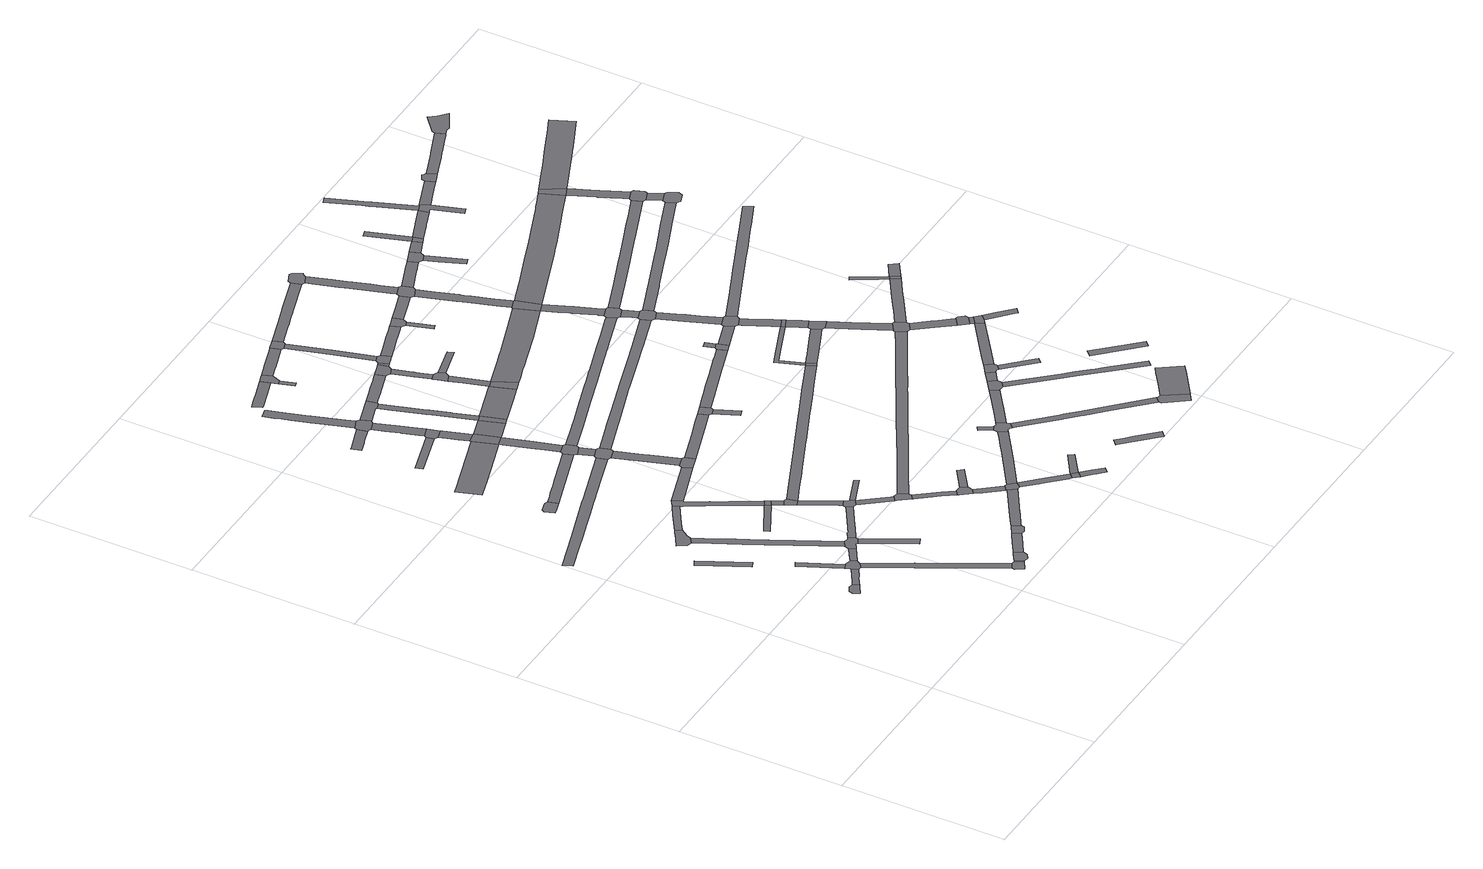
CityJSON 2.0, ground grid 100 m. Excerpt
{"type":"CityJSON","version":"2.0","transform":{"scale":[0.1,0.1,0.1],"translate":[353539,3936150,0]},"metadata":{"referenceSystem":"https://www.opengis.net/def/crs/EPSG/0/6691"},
"CityObjects":{
"road1":{"type":"Road","geometry":[{"type":"MultiSurface","lod":"1","boundaries":[[[0,1,2,3,4,5,6,7,8,9]]]}]},
"road2":{"type":"Road","attributes":{"RoadStructureAttribute.sectionType":"1"},"geometry":[{"type":"MultiSurface","lod":"1","boundaries":[[[10,11,12,13]]]}]},
"road3":{"type":"Road","attributes":{"RoadStructureAttribute.sectionType":"1"},"geometry":[{"type":"MultiSurface","lod":"1","boundaries":[[[14,15,16,7,6,17,18,19,20]]]}]},
"road4":{"type":"Road","attributes":{"RoadStructureAttribute.sectionType":"1"},"geometry":[{"type":"MultiSurface","lod":"1","boundaries":[[[21,22,23,24]]]}]},
"road5":{"type":"Road","geometry":[{"type":"MultiSurface","lod":"1","boundaries":[[[25,26,27,24,23,28,14,20,29,30]]]}]},
"road6":{"type":"Road","geometry":[{"type":"MultiSurface","lod":"1","boundaries":[[[31,32,33,34,35,36,37,38,39]]]}]},
"road7":{"type":"Road","attributes":{"RoadStructureAttribute.sectionType":"1"},"geometry":[{"type":"MultiSurface","lod":"1","boundaries":[[[40,41,42,27,26]]]}]},
"road8":{"type":"Road","attributes":{"RoadStructureAttribute.sectionType":"1"},"geometry":[{"type":"MultiSurface","lod":"1","boundaries":[[[29,43,44,45,46,47,48,49,50,51,52,53,54,55,56,57,58,59,30]]]}]},
"road9":{"type":"Road","attributes":{"RoadStructureAttribute.sectionType":"1"},"geometry":[{"type":"MultiSurface","lod":"1","boundaries":[[[60,61,62,63,64,31,39,65,66,67,68,69,70]]]}]},
"road10":{"type":"Road","attributes":{"RoadStructureAttribute.sectionType":"1"},"geometry":[{"type":"MultiSurface","lod":"1","boundaries":[[[71,72,73,74,75,76,77,78,79,80,81,82,83,84,85,86,87]]]}]},
"road11":{"type":"Road","geometry":[{"type":"MultiSurface","lod":"1","boundaries":[[[88,89,90,91,92,93,94,95]]]}]},
"road12":{"type":"Road","geometry":[{"type":"MultiSurface","lod":"1","boundaries":[[[96,97,52,51,98,99]]]}]},
"road13":{"type":"Road","geometry":[{"type":"MultiSurface","lod":"1","boundaries":[[[69,100,41,40,101,102,103,104,105,106,107,108,70]]]}]},
"road14":{"type":"Road","geometry":[{"type":"MultiSurface","lod":"1","boundaries":[[[109,110,111,112,113,34,33]]]}]},
"road15":{"type":"Road","attributes":{"RoadStructureAttribute.sectionType":"1"},"geometry":[{"type":"MultiSurface","lod":"1","boundaries":[[[114,97,96,115]]]}]},
"road16":{"type":"Road","attributes":{"RoadStructureAttribute.sectionType":"1"},"geometry":[{"type":"MultiSurface","lod":"1","boundaries":[[[116,117,118,119,105,104]]]}]},
"road17":{"type":"Road","geometry":[{"type":"MultiSurface","lod":"1","boundaries":[[[120,121,122,123,114,115,124]]]}]},
"road18":{"type":"Road","attributes":{"RoadStructureAttribute.sectionType":"1"},"geometry":[{"type":"MultiSurface","lod":"1","boundaries":[[[125,126,127,128]]]}]},
"road19":{"type":"Road","attributes":{"RoadStructureAttribute.sectionType":"1"},"geometry":[{"type":"MultiSurface","lod":"1","boundaries":[[[129,130,131,132,133,134,135,107,106]]]}]},
"road20":{"type":"Road","attributes":{"RoadStructureAttribute.sectionType":"1"},"geometry":[{"type":"MultiSurface","lod":"1","boundaries":[[[136,137,122,121,138,139,140,141]]]}]},
"road21":{"type":"Road","attributes":{"RoadStructureAttribute.sectionType":"1"},"geometry":[{"type":"MultiSurface","lod":"1","boundaries":[[[142,143,144,145,146,147,148,149,150,151,152,111,110,153,154,155,156,157,158,159,128]]]}]},
"road22":{"type":"Road","attributes":{"RoadStructureAttribute.sectionType":"1"},"geometry":[{"type":"MultiSurface","lod":"1","boundaries":[[[160,161,162,163,164,165,94,93,166,167]]]}]},
"road23":{"type":"Road","geometry":[{"type":"MultiSurface","lod":"1","boundaries":[[[127,168,142,128]]]}]},
"road24":{"type":"Road","attributes":{"RoadStructureAttribute.sectionType":"1"},"geometry":[{"type":"MultiSurface","lod":"1","boundaries":[[[168,127,169,170]]]}]},
"road25":{"type":"Road","attributes":{"function":"3","RoadStructureAttribute.sectionType":"1"},"geometry":[{"type":"MultiSurface","lod":"1","boundaries":[[[171,172,173,174,175,176,177,178,179,180,181,182,175,183,184,185,186,187,188,189]]]}]},
"road26":{"type":"Road","geometry":[{"type":"MultiSurface","lod":"1","boundaries":[[[190,170,169,191,192,193]]]}]},
"road27":{"type":"Road","attributes":{"RoadStructureAttribute.sectionType":"1"},"geometry":[{"type":"MultiSurface","lod":"1","boundaries":[[[194,195,196,197,198]]]}]},
"road28":{"type":"Road","geometry":[{"type":"MultiSurface","lod":"1","boundaries":[[[140,199,200,201,202,141]]]}]},
"road29":{"type":"Road","attributes":{"RoadStructureAttribute.sectionType":"1"},"geometry":[{"type":"MultiSurface","lod":"1","boundaries":[[[192,203,204,205,206,207,208,209,193]]]}]},
"road30":{"type":"Road","attributes":{"RoadStructureAttribute.sectionType":"1"},"geometry":[{"type":"MultiSurface","lod":"1","boundaries":[[[210,211,151,150,212,213]]]}]},
"road31":{"type":"Road","attributes":{"RoadStructureAttribute.sectionType":"1"},"geometry":[{"type":"MultiSurface","lod":"1","boundaries":[[[214,215,216,217,218,219,220,221,222]]]}]},
"road32":{"type":"Road","geometry":[{"type":"MultiSurface","lod":"1","boundaries":[[[132,131,223,224,225,226,227,206,205]]]}]},
"road33":{"type":"Road","attributes":{"RoadStructureAttribute.sectionType":"1"},"geometry":[{"type":"MultiSurface","lod":"1","boundaries":[[[228,229,230,225,224]]]}]},
"road34":{"type":"Road","geometry":[{"type":"MultiSurface","lod":"1","boundaries":[[[231,229,228,232,233,234,235,236]]]}]},
"road35":{"type":"Road","geometry":[{"type":"MultiSurface","lod":"1","boundaries":[[[225,237,238,226]]]}]},
"road36":{"type":"Road","attributes":{"RoadStructureAttribute.sectionType":"1"},"geometry":[{"type":"MultiSurface","lod":"1","boundaries":[[[239,240,241,242,243,244,245,246,247,248,249,250,251,252,253,254,255]]]}]},
"road37":{"type":"Road","geometry":[{"type":"MultiSurface","lod":"1","boundaries":[[[256,255,254,257,217,216,258,259,260,261,262]]]}]},
"road38":{"type":"Road","geometry":[{"type":"MultiSurface","lod":"1","boundaries":[[[263,264,265,198,197,266]]]}]},
"road39":{"type":"Road","attributes":{"RoadStructureAttribute.sectionType":"1"},"geometry":[{"type":"MultiSurface","lod":"1","boundaries":[[[260,267,268,269,270,271,265,264,272,273,274,275,276,261]]]}]},
"road40":{"type":"Road","attributes":{"RoadStructureAttribute.sectionType":"1"},"geometry":[{"type":"MultiSurface","lod":"1","boundaries":[[[277,278,263,266,279,280,281]]]}]},
"road41":{"type":"Road","geometry":[{"type":"MultiSurface","lod":"1","boundaries":[[[183,175,182,282,277,281]]]}]},
"road42":{"type":"Road","geometry":[{"type":"MultiSurface","lod":"1","boundaries":[[[283,284,285,179,178,286,160,167,287]]]}]},
"road43":{"type":"Road","attributes":{"RoadStructureAttribute.sectionType":"1"},"geometry":[{"type":"MultiSurface","lod":"1","boundaries":[[[288,289,283,287]]]}]},
"road44":{"type":"Road","attributes":{"RoadStructureAttribute.sectionType":"1"},"geometry":[{"type":"MultiSurface","lod":"1","boundaries":[[[290,291,292,202,201,293,294,295,296]]]}]},
"road45":{"type":"Road","geometry":[{"type":"MultiSurface","lod":"1","boundaries":[[[289,288,87,86,297,298,299,300]]]}]},
"road46":{"type":"Road","attributes":{"RoadStructureAttribute.sectionType":"1"},"geometry":[{"type":"MultiSurface","lod":"1","boundaries":[[[301,302,303,298,297,304,305]]]}]},
"road47":{"type":"Road","attributes":{"RoadStructureAttribute.sectionType":"1"},"geometry":[{"type":"MultiSurface","lod":"1","boundaries":[[[306,307,234,233,308,309,310,311,312]]]}]},
"road48":{"type":"Road","geometry":[{"type":"MultiSurface","lod":"1","boundaries":[[[313,314,301,305,210,213]]]}]},
"road49":{"type":"Road","geometry":[{"type":"MultiSurface","lod":"1","boundaries":[[[312,311,315,316,317,318,319]]]}]},
"road50":{"type":"Road","attributes":{"function":"3","RoadStructureAttribute.sectionType":"1"},"geometry":[{"type":"MultiSurface","lod":"1","boundaries":[[[282,182,320,321]]]}]},
"road51":{"type":"Road","geometry":[{"type":"MultiSurface","lod":"1","boundaries":[[[322,323,324,325,326,327,328,329,330,331,256,262]]]}]},
"road52":{"type":"Road","attributes":{"RoadStructureAttribute.sectionType":"1"},"geometry":[{"type":"MultiSurface","lod":"1","boundaries":[[[316,332,333,334,335,317]]]}]},
"road53":{"type":"Road","attributes":{"RoadStructureAttribute.sectionType":"1"},"geometry":[{"type":"MultiSurface","lod":"1","boundaries":[[[336,337,338,339,340,341,342,343,344,345,346]]]}]},
"road54":{"type":"Road","attributes":{"RoadStructureAttribute.sectionType":"1"},"geometry":[{"type":"MultiSurface","lod":"1","boundaries":[[[325,347,348,349,350,351,321,352,353,354,355,356,357,326]]]}]},
"road55":{"type":"Road","geometry":[{"type":"MultiSurface","lod":"1","boundaries":[[[320,358,352,321]]]}]},
"road56":{"type":"Road","geometry":[{"type":"MultiSurface","lod":"1","boundaries":[[[334,333,290,296,359,360,361]]]}]},
"road57":{"type":"Road","attributes":{"RoadStructureAttribute.sectionType":"1"},"geometry":[{"type":"MultiSurface","lod":"1","boundaries":[[[318,362,363,319]]]}]},
"road58":{"type":"Road","geometry":[{"type":"MultiSurface","lod":"1","boundaries":[[[364,365,366,367,368]]]}]},
"road59":{"type":"Road","attributes":{"RoadStructureAttribute.sectionType":"1"},"geometry":[{"type":"MultiSurface","lod":"1","boundaries":[[[313,369,370,371,372,373,374,314]]]}]},
"road60":{"type":"Road","geometry":[{"type":"MultiSurface","lod":"1","boundaries":[[[367,375,376,377,378,379,380,340,339,368]]]}]},
"road61":{"type":"Road","attributes":{"RoadStructureAttribute.sectionType":"1"},"geometry":[{"type":"MultiSurface","lod":"1","boundaries":[[[381,382,383,384,385,386,387,388,360,359]]]}]},
"road62":{"type":"Road","attributes":{"RoadStructureAttribute.sectionType":"1"},"geometry":[{"type":"MultiSurface","lod":"1","boundaries":[[[389,390,391,392,393,328,327,394,395,396,397,398,399]]]}]},
"road63":{"type":"Road","attributes":{"function":"3","RoadStructureAttribute.sectionType":"1"},"geometry":[{"type":"MultiSurface","lod":"1","boundaries":[[[400,401,402,352,358,403,404,405,406,407]]]}]},
"road64":{"type":"Road","geometry":[{"type":"MultiSurface","lod":"1","boundaries":[[[385,384,408,409]]]}]},
"road65":{"type":"Road","attributes":{"RoadStructureAttribute.sectionType":"1"},"geometry":[{"type":"MultiSurface","lod":"1","boundaries":[[[408,410,411,412,413,414,415,416,417,418,419,409]]]}]},
"road66":{"type":"Road","attributes":{"RoadStructureAttribute.sectionType":"1"},"geometry":[{"type":"MultiSurface","lod":"1","boundaries":[[[420,421,422,423,424,425,426,427,428,429,430,431,432,433,434,435,436,437,438,439,440,441,190,193]]]}]},
"road67":{"type":"Road","attributes":{"RoadStructureAttribute.sectionType":"1"},"geometry":[{"type":"MultiSurface","lod":"1","boundaries":[[[442,443,444,445,376,375,446,447,448,449]]]}]},
"road68":{"type":"Road","attributes":{"RoadStructureAttribute.sectionType":"1"},"geometry":[{"type":"MultiSurface","lod":"1","boundaries":[[[360,450,451,452,453,454,455,456,457,458,459,361]]]}]},
"road69":{"type":"Road","attributes":{"RoadStructureAttribute.sectionType":"1"},"geometry":[{"type":"MultiSurface","lod":"1","boundaries":[[[460,461,385,409]]]}]},
"road70":{"type":"Road","geometry":[{"type":"MultiSurface","lod":"1","boundaries":[[[398,462,463,464,465,466,467,399]]]}]},
"road71":{"type":"Road","attributes":{"RoadStructureAttribute.sectionType":"1"},"geometry":[{"type":"MultiSurface","lod":"1","boundaries":[[[468,469,470,471,472,464,463,473,474,475,476,477,478]]]}]},
"road72":{"type":"Road","attributes":{"RoadStructureAttribute.sectionType":"1"},"geometry":[{"type":"MultiSurface","lod":"1","boundaries":[[[479,480,481,482,407]]]}]},
"road73":{"type":"Road","geometry":[{"type":"MultiSurface","lod":"1","boundaries":[[[480,483,484,478,477,485,486,487,481]]]}]},
"road74":{"type":"Road","geometry":[{"type":"MultiSurface","lod":"1","boundaries":[[[488,371,370,489,490,491]]]}]},
"road75":{"type":"Road","geometry":[{"type":"MultiSurface","lod":"1","boundaries":[[[406,492,479,407]]]}]},
"road76":{"type":"Road","attributes":{"RoadStructureAttribute.sectionType":"1"},"geometry":[{"type":"MultiSurface","lod":"1","boundaries":[[[493,494,490,489]]]}]},
"road77":{"type":"Road","attributes":{"RoadStructureAttribute.sectionType":"1"},"geometry":[{"type":"MultiSurface","lod":"1","boundaries":[[[495,466,465,496]]]}]},
"road78":{"type":"Road","geometry":[{"type":"MultiSurface","lod":"1","boundaries":[[[497,498,499,495,496,500,501,502]]]}]},
"road79":{"type":"Road","attributes":{"RoadStructureAttribute.sectionType":"1"},"geometry":[{"type":"MultiSurface","lod":"1","boundaries":[[[503,504,505,506,499,498]]]}]},
"road80":{"type":"Road","geometry":[{"type":"MultiSurface","lod":"1","boundaries":[[[504,507,508,509,442,449,505]]]}]},
"road81":{"type":"Road","attributes":{"RoadStructureAttribute.sectionType":"1"},"geometry":[{"type":"MultiSurface","lod":"1","boundaries":[[[483,510,511,484]]]}]},
"road82":{"type":"Road","attributes":{"RoadStructureAttribute.sectionType":"1"},"geometry":[{"type":"MultiSurface","lod":"1","boundaries":[[[512,513,514,515,516,517,518,519,520,521,522,523,524,525,526,527,528,529,530,531,285,284]]]}]},
"road83":{"type":"Road","attributes":{"RoadStructureAttribute.sectionType":"1"},"geometry":[{"type":"MultiSurface","lod":"1","boundaries":[[[299,532,533,534,535,536,537,538,539,540,541,542,543,544,545,546,547,548,549,300]]]}]},
"road84":{"type":"Road","geometry":[{"type":"MultiSurface","lod":"1","boundaries":[[[550,551,552,553]]]}]},
"road85":{"type":"Road","geometry":[{"type":"MultiSurface","lod":"1","boundaries":[[[554,553,552,455,454,555,556,557,558,559,560]]]}]},
"road86":{"type":"Road","attributes":{"RoadStructureAttribute.sectionType":"1"},"geometry":[{"type":"MultiSurface","lod":"1","boundaries":[[[561,562,563,564,565,566,567,568,569,570,571,231,236,572,573,574,575,576,577,578,579,580,581,582,583,584,585,586,587,588]]]}]},
"road87":{"type":"Road","attributes":{"RoadStructureAttribute.sectionType":"1"},"geometry":[{"type":"MultiSurface","lod":"1","boundaries":[[[589,590,591,592,593,594,595,596,597,598,599,600,497,502]]]}]},
"road88":{"type":"Road","attributes":{"RoadStructureAttribute.sectionType":"1"},"geometry":[{"type":"MultiSurface","lod":"1","boundaries":[[[601,602,603,604,605,606,607,608]]]}]},
"road89":{"type":"Road","attributes":{"RoadStructureAttribute.sectionType":"1"},"geometry":[{"type":"MultiSurface","lod":"1","boundaries":[[[609,610,611,612,613,614,615,616,617,618,619,620,488,491]]]}]},
"road90":{"type":"Road","attributes":{"function":"3","RoadStructureAttribute.sectionType":"1"},"geometry":[{"type":"MultiSurface","lod":"1","boundaries":[[[621,622,623,624,625,626,479,492,627,628,629,630,631,632,633]]]}]},
"road91":{"type":"Road","attributes":{"RoadStructureAttribute.sectionType":"1"},"geometry":[{"type":"MultiSurface","lod":"1","boundaries":[[[559,634,635,636,637,638,639,640,641,560]]]}]},
"road92":{"type":"Road","attributes":{"RoadStructureAttribute.sectionType":"1"},"geometry":[{"type":"MultiSurface","lod":"1","boundaries":[[[508,642,643,644,645,646,647,648,649,650,651,652,509]]]}]},
"road93":{"type":"Road","attributes":{"RoadStructureAttribute.sectionType":"1"},"geometry":[{"type":"MultiSurface","lod":"1","boundaries":[[[653,654,655,656,657,558,557,658,659,660,661,662,663,664,665]]]}]},
"road94":{"type":"Road","geometry":[{"type":"MultiSurface","lod":"1","boundaries":[[[666,667,594,593,668,669,670,671]]]}]},
"road95":{"type":"Road","geometry":[{"type":"MultiSurface","lod":"1","boundaries":[[[668,672,673,674,675,669]]]}]},
"road96":{"type":"Road","geometry":[{"type":"MultiSurface","lod":"1","boundaries":[[[433,432,676,677]]]}]},
"road97":{"type":"Road","geometry":[{"type":"MultiSurface","lod":"1","boundaries":[[[678,679,680,681,682,683,638,637,684]]]}]},
"road98":{"type":"Road","attributes":{"RoadStructureAttribute.sectionType":"1"},"geometry":[{"type":"MultiSurface","lod":"1","boundaries":[[[685,686,671,670,687,688,689]]]}]},
"road99":{"type":"Road","geometry":[{"type":"MultiSurface","lod":"1","boundaries":[[[690,691,614,613,692,693]]]}]},
"road100":{"type":"Road","geometry":[{"type":"MultiSurface","lod":"1","boundaries":[[[694,695,691,690]]]}]},
"road101":{"type":"Road","attributes":{"RoadStructureAttribute.sectionType":"1"},"geometry":[{"type":"MultiSurface","lod":"1","boundaries":[[[681,680,696,697]]]}]},
"road102":{"type":"Road","geometry":[{"type":"MultiSurface","lod":"1","boundaries":[[[698,699,700,701,702,703,653,665,704,705]]]}]},
"road103":{"type":"Road","attributes":{"RoadStructureAttribute.sectionType":"1"},"geometry":[{"type":"MultiSurface","lod":"1","boundaries":[[[677,706,707,708,709,710,711,712,713,433]]]}]},
"road104":{"type":"Road","attributes":{"RoadStructureAttribute.sectionType":"1"},"geometry":[{"type":"MultiSurface","lod":"1","boundaries":[[[714,693,692,715]]]}]},
"road105":{"type":"Road","attributes":{"RoadStructureAttribute.sectionType":"1"},"geometry":[{"type":"MultiSurface","lod":"1","boundaries":[[[676,716,717,718,719,720,721,722,723,724,677]]]}]},
"road106":{"type":"Road","geometry":[{"type":"MultiSurface","lod":"1","boundaries":[[[725,726,727,728,729,649,648,730,731]]]}]},
"road107":{"type":"Road","geometry":[{"type":"MultiSurface","lod":"1","boundaries":[[[732,697,696,733,734,735,736]]]}]},
"road108":{"type":"Road","attributes":{"RoadStructureAttribute.sectionType":"1"},"geometry":[{"type":"MultiSurface","lod":"1","boundaries":[[[730,737,738,739,740,741,742,743,744,745,746,747,748,731]]]}]},
"road109":{"type":"Road","geometry":[{"type":"MultiSurface","lod":"1","boundaries":[[[688,749,750,751,752,741,740,689]]]}]},
"road110":{"type":"Road","attributes":{"RoadStructureAttribute.sectionType":"1"},"geometry":[{"type":"MultiSurface","lod":"1","boundaries":[[[753,754,755,756,757,758,759,760,750,749,761,762,763,764,765,766,767]]]}]},
"road111":{"type":"Road","geometry":[{"type":"MultiSurface","lod":"1","boundaries":[[[768,769,767,766,621,633]]]}]},
"road112":{"type":"Road","attributes":{"RoadStructureAttribute.sectionType":"1"},"geometry":[{"type":"MultiSurface","lod":"1","boundaries":[[[770,771,772,773,774,775,776,777,778,779,768,633]]]}]},
"road113":{"type":"Road","attributes":{"RoadStructureAttribute.sectionType":"1"},"geometry":[{"type":"MultiSurface","lod":"1","boundaries":[[[780,781,782,783,784,785,786,787,788,789,790,678,684]]]}]},
"road114":{"type":"Road","geometry":[{"type":"MultiSurface","lod":"1","boundaries":[[[519,791,792,793,794,776,775,520]]]}]},
"road115":{"type":"Road","attributes":{"RoadStructureAttribute.sectionType":"1"},"geometry":[{"type":"MultiSurface","lod":"1","boundaries":[[[795,792,791,796,797,798]]]}]},
"road116":{"type":"Road","attributes":{"RoadStructureAttribute.sectionType":"1"},"geometry":[{"type":"MultiSurface","lod":"1","boundaries":[[[734,799,800,801,802,735]]]}]},
"road117":{"type":"Road","geometry":[{"type":"MultiSurface","lod":"1","boundaries":[[[803,804,805,798,797,542,541,806,807]]]}]},
"road118":{"type":"Road","attributes":{"RoadStructureAttribute.sectionType":"1"},"geometry":[{"type":"MultiSurface","lod":"1","boundaries":[[[808,809,810,811,812,813,803,807]]]}]},
"road119":{"type":"Road","attributes":{"RoadStructureAttribute.sectionType":"1"},"geometry":[{"type":"MultiSurface","lod":"1","boundaries":[[[700,814,815,816,817,818,819,820,821,701]]]}]},
"road120":{"type":"Road","geometry":[{"type":"MultiSurface","lod":"1","boundaries":[[[822,823,810,809,714,715,824,825]]]}]},
"road121":{"type":"Road","attributes":{"RoadStructureAttribute.sectionType":"1"},"geometry":[{"type":"MultiSurface","lod":"1","boundaries":[[[824,826,827,828,710,829,830,831,832,825]]]}]},
"road122":{"type":"Road","geometry":[{"type":"MultiSurface","lod":"1","boundaries":[[[710,709,833,829]]]}]},
"road123":{"type":"Road","attributes":{"RoadStructureAttribute.sectionType":"1"},"geometry":[{"type":"MultiSurface","lod":"1","boundaries":[[[834,835,836,837,838,839,840,752,751,841,842,843,844]]]}]},
"road124":{"type":"Road","attributes":{"RoadStructureAttribute.sectionType":"1"},"geometry":[{"type":"MultiSurface","lod":"1","boundaries":[[[845,846,833,709,847,848,849]]]}]},
"road125":{"type":"Road","geometry":[{"type":"MultiSurface","lod":"1","boundaries":[[[848,720,719,850,851,852,849]]]}]},
"road126":{"type":"Road","attributes":{"RoadStructureAttribute.sectionType":"1"},"geometry":[{"type":"MultiSurface","lod":"1","boundaries":[[[853,854,855,856,857,858,859,732,736]]]}]},
"road127":{"type":"Road","attributes":{"RoadStructureAttribute.sectionType":"1"},"geometry":[{"type":"MultiSurface","lod":"1","boundaries":[[[860,861,862,851,850,863,864,865]]]}]},
"road128":{"type":"Road","geometry":[{"type":"MultiSurface","lod":"1","boundaries":[[[587,866,867,868,869,860,865,588]]]}]},
"road129":{"type":"Road","geometry":[{"type":"MultiSurface","lod":"1","boundaries":[[[870,834,844,871,872,873,874]]]}]},
"road130":{"type":"Road","attributes":{"RoadStructureAttribute.sectionType":"1"},"geometry":[{"type":"MultiSurface","lod":"1","boundaries":[[[875,876,877,878,879,880,881,882]]]}]},
"road131":{"type":"Road","attributes":{"RoadStructureAttribute.sectionType":"1"},"geometry":[{"type":"MultiSurface","lod":"1","boundaries":[[[883,884,885,867,866,886,887]]]}]},
"road132":{"type":"Road","attributes":{"RoadStructureAttribute.sectionType":"1"},"geometry":[{"type":"MultiSurface","lod":"1","boundaries":[[[888,889,890,891,872,871]]]}]},
"road133":{"type":"Road","geometry":[{"type":"MultiSurface","lod":"1","boundaries":[[[892,893,894,895,883,887]]]}]},
"road134":{"type":"Road","attributes":{"RoadStructureAttribute.sectionType":"1"},"geometry":[{"type":"MultiSurface","lod":"1","boundaries":[[[896,893,892,856]]]}]},
"road135":{"type":"Road","attributes":{"RoadStructureAttribute.sectionType":"1"},"geometry":[{"type":"MultiSurface","lod":"1","boundaries":[[[873,897,898,899,874]]]}]},
"road136":{"type":"Road","geometry":[{"type":"MultiSurface","lod":"1","boundaries":[[[900,901,896,856,855]]]}]},
"road137":{"type":"Road","attributes":{"RoadStructureAttribute.sectionType":"1"},"geometry":[{"type":"MultiSurface","lod":"1","boundaries":[[[902,903,904,898]]]}]},
"road138":{"type":"Road","geometry":[{"type":"MultiSurface","lod":"1","boundaries":[[[905,906,902,898,897]]]}]},
"road139":{"type":"Road","attributes":{"RoadStructureAttribute.sectionType":"1"},"geometry":[{"type":"MultiSurface","lod":"1","boundaries":[[[907,908,901,900,909,910,911]]]}]},
"road140":{"type":"Road","attributes":{"RoadStructureAttribute.sectionType":"1"},"geometry":[{"type":"MultiSurface","lod":"1","boundaries":[[[912,913,914,915,916,869,868,917,918,919,920,921]]]}]},
"road141":{"type":"Road","attributes":{"function":"3","RoadStructureAttribute.sectionType":"1"},"geometry":[{"type":"MultiSurface","lod":"1","boundaries":[[[922,923,924,925,926,927,928,929,930,931,932,769,768,933,934,935,936,937,938,939,940,941]]]}]},
"road142":{"type":"Road","attributes":{"RoadStructureAttribute.sectionType":"1"},"geometry":[{"type":"MultiSurface","lod":"1","boundaries":[[[942,943,944,945,946,947,948,949,950,951,952,953,954,794,793]]]}]},
"road143":{"type":"Road","attributes":{"RoadStructureAttribute.sectionType":"1"},"geometry":[{"type":"MultiSurface","lod":"1","boundaries":[[[804,955,956,957,958,959,960,961,962,963,964,965,966,967,968,969,805]]]}]},
"road144":{"type":"Road","attributes":{"RoadStructureAttribute.sectionType":"1"},"geometry":[{"type":"MultiSurface","lod":"1","boundaries":[[[970,971,972,902,906,973,974,975,976,977]]]}]},
"road145":{"type":"Road","attributes":{"RoadStructureAttribute.sectionType":"1"},"geometry":[{"type":"MultiSurface","lod":"1","boundaries":[[[978,979,980,981,982,983,984,985,986,987,988,989,990,991,992,993,994,995,996,823,822]]]}]},
"road146":{"type":"Road","attributes":{"RoadStructureAttribute.sectionType":"1"},"geometry":[{"type":"MultiSurface","lod":"1","boundaries":[[[997,998,999,1000,921,1001]]]}]},
"road147":{"type":"Road","geometry":[{"type":"MultiSurface","lod":"1","boundaries":[[[920,1002,1001,921]]]}]},
"road148":{"type":"Road","attributes":{"RoadStructureAttribute.sectionType":"1"},"geometry":[{"type":"MultiSurface","lod":"1","boundaries":[[[1003,1004,1005,1006,1007,1008,1009,1010,977,1011]]]}]},
"road149":{"type":"Road","attributes":{"RoadStructureAttribute.sectionType":"1"},"geometry":[{"type":"MultiSurface","lod":"1","boundaries":[[[1012,1001,1002,1013]]]}]},
"road150":{"type":"Road","geometry":[{"type":"MultiSurface","lod":"1","boundaries":[[[977,976,1014,1015,1016,1017,1018,1019,1020,1011]]]}]},
"road151":{"type":"Road","attributes":{"RoadStructureAttribute.sectionType":"1"},"geometry":[{"type":"MultiSurface","lod":"1","boundaries":[[[1018,1021,1022,1023,1024,1025,1026,1019]]]}]},
"road152":{"type":"Road","geometry":[{"type":"MultiSurface","lod":"1","boundaries":[[[1027,1028,1029,1030,1031,1032,1033,1034,1024,1023]]]}]},
"road153":{"type":"Road","geometry":[{"type":"MultiSurface","lod":"1","boundaries":[[[940,1035,1036,941]]]}]},
"road154":{"type":"Road","attributes":{"RoadStructureAttribute.sectionType":"1"},"geometry":[{"type":"MultiSurface","lod":"1","boundaries":[[[1037,1038,1039,1040,1041,1042,1043,1044,1045,1046,1035,940]]]}]},
"road155":{"type":"Road","geometry":[{"type":"MultiSurface","lod":"1","boundaries":[[[1047,1048,1043,1042,948,947,1049,1050]]]}]},
"road156":{"type":"Road","attributes":{"RoadStructureAttribute.sectionType":"1"},"geometry":[{"type":"MultiSurface","lod":"1","boundaries":[[[1051,1052,1050,1049,1053,1054]]]}]},
"road157":{"type":"Road","geometry":[{"type":"MultiSurface","lod":"1","boundaries":[[[963,962,1055,1056,1057,1058,1059,1051,1054]]]}]},
"road158":{"type":"Road","attributes":{"RoadStructureAttribute.sectionType":"1"},"geometry":[{"type":"MultiSurface","lod":"1","boundaries":[[[1060,1061,1062,1063,1030,1029,1064,1065,1066,1067,1068,1069,1070,1071,1072,1073,1074,1075]]]}]},
"road159":{"type":"Road","attributes":{"function":"3","RoadStructureAttribute.sectionType":"1"},"geometry":[{"type":"MultiSurface","lod":"1","boundaries":[[[1076,1077,1078,1079,1080,1081,1082,1083,1084,1085,1086,1087,1088,1089,1090,1036,1035]]]}]},
"road160":{"type":"Road","geometry":[{"type":"MultiSurface","lod":"1","boundaries":[[[1074,1091,1092,1093,1094,1095,1096,1075]]]}]}
},
"vertices":[
[550,811,0],[542,786,0],[541,782,0],[561,750,0],[613,782,0],[624,789,0],[629,792,0],[608,824,0],[605,825,0],[585,830,0],
[490,1374,0],[526,1392,0],[383,1673,0],[347,1654,0],
[725,897,0],[638,843,0],[622,833,0],[639,799,0],[688,829,0],[689,827,0],[746,863,0],
[635,1190,0],[602,1174,0],[717,931,0],[750,947,0],
[804,901,0],[812,906,0],[791,940,0],[731,901,0],[766,860,0],[797,884,0],
[554,1791,0],[563,1820,0],[596,1866,0],[574,1899,0],[558,1889,0],[511,1859,0],[455,1823,0],[488,1771,0],[517,1764,0],
[902,963,0],[881,997,0],[839,970,0],
[906,604,0],[968,491,0],[1021,394,0],[1037,364,0],[1074,299,0],[1102,246,0],[1126,202,0],[1132,191,0],[1157,147,0],[1191,167,0],[1172,202,0],[1148,247,0],[1139,264,0],[1108,319,0],[1072,385,0],[1003,511,0],[941,625,0],
[870,1165,0],[744,1414,0],[730,1441,0],[664,1573,0],[586,1728,0],[532,1736,0],[642,1518,0],[695,1412,0],[704,1394,0],[889,1026,0],[927,1052,0],
[581,2466,0],[550,2456,0],[464,2427,0],[463,2427,0],[261,2359,0],[5,2275,0],[28,2220,0],[192,2274,0],[277,2301,0],[391,2339,0],[481,2368,0],[570,2398,0],[574,2399,0],[583,2402,0],[787,2468,0],[955,2523,0],[938,2584,0],
[389,2611,0],[380,2593,0],[399,2536,0],[429,2545,0],[481,2562,0],[484,2563,0],[465,2621,0],[447,2629,0],
[1240,116,0],[1211,163,0],[1153,126,0],[1182,80,0],
[882,1002,0],[916,971,0],[936,984,0],[944,989,0],[949,981,0],[984,1000,0],[988,1015,0],[966,1051,0],[955,1044,0],
[645,1897,0],[775,1979,0],[754,2014,0],[689,1973,0],[630,1935,0],
[1216,166,0],[1245,119,0],
[989,906,0],[1108,685,0],[1144,704,0],[1077,827,0],
[1304,134,0],[1311,161,0],[1282,208,0],[1271,201,0],[1271,112,0],
[800,1475,0],[816,1445,0],[1024,1555,0],[1005,1585,0],
[1062,1059,0],[1087,1074,0],[1223,1159,0],[1205,1194,0],[1186,1182,0],[1006,1069,0],[1004,1074,0],
[1351,251,0],[1341,244,0],[1371,198,0],[1373,199,0],[1456,250,0],[1427,297,0],
[1039,1604,0],[1004,1662,0],[985,1696,0],[953,1749,0],[943,1766,0],[889,1858,0],[891,1858,0],[818,1982,0],[826,1985,0],[795,2041,0],[789,2037,0],[784,1963,0],[906,1757,0],[921,1731,0],[947,1687,0],[946,1686,0],[952,1676,0],[974,1638,0],
[884,2759,0],[665,2686,0],[600,2665,0],[542,2646,0],[520,2639,0],[516,2637,0],[594,2599,0],[902,2701,0],
[1056,1574,0],
[1059,1495,0],[1091,1514,0],
[475,2998,0],[478,2999,0],[567,3028,0],[665,3060,0],[792,3102,0],[844,2932,0],[867,2857,0],[891,2778,0],[949,2796,0],[931,2857,0],[903,2951,0],[852,3121,0],[743,3244,0],[704,3231,0],[633,3208,0],[435,3144,0],[351,3117,0],[304,3102,0],[351,2959,0],
[1112,1507,0],[1067,1481,0],[1093,1434,0],[1127,1448,0],
[390,3393,0],[396,3371,0],[403,3350,0],[668,3429,0],[656,3472,0],
[1476,247,0],[1511,267,0],[1515,287,0],[1486,334,0],
[1149,1326,0],[1198,1232,0],[1208,1215,0],[1243,1233,0],[1233,1250,0],[1230,1254,0],[1183,1343,0],
[1087,2139,0],[892,2073,0],[869,2000,0],[1112,2084,0],
[452,3743,0],[466,3748,0],[552,3774,0],[538,3834,0],[467,3811,0],[450,3805,0],[388,3784,0],[370,3778,0],[388,3722,0],
[1245,1156,0],[1246,1156,0],[1280,1178,0],[1269,1206,0],[1262,1203,0],
[1379,990,0],[1409,1014,0],[1401,1025,0],
[1440,1008,0],[1387,981,0],[1439,915,0],[1468,939,0],[1468,941,0],[1469,955,0],
[1445,1246,0],[1434,1274,0],
[584,3930,0],[526,4111,0],[523,4118,0],[472,4281,0],[455,4336,0],[450,4352,0],[393,4337,0],[412,4272,0],[424,4234,0],[439,4182,0],[465,4099,0],[466,4093,0],[467,4092,0],[470,4081,0],[485,4032,0],[544,3852,0],[601,3876,0],
[623,3861,0],[542,3846,0],[557,3776,0],[562,3774,0],[575,3768,0],[631,3788,0],[642,3802,0],
[745,3437,0],[723,3507,0],[665,3488,0],[687,3418,0],
[599,3693,0],[625,3612,0],[627,3606,0],[656,3515,0],[657,3513,0],[715,3531,0],[714,3534,0],[670,3670,0],[661,3698,0],[636,3773,0],
[800,3267,0],[749,3427,0],[703,3370,0],[722,3310,0],[741,3253,0],
[806,3264,0],
[975,2710,0],[984,2727,0],[966,2787,0],[893,2774,0],[917,2689,0],
[947,2601,0],[1005,2622,0],
[1757,507,0],[1559,381,0],[1499,342,0],[1528,296,0],[1601,342,0],[1614,350,0],[1794,464,0],
[976,2514,0],[1036,2533,0],[1042,2552,0],[1025,2610,0],
[1156,2178,0],[1099,2345,0],[1095,2358,0],[1041,2323,0],[1096,2160,0],
[1571,808,0],[1538,851,0],[1445,909,0],[1510,828,0],[1537,792,0],[1589,722,0],[1619,744,0],
[1192,2111,0],[1173,2169,0],
[1595,714,0],[1641,653,0],[1671,676,0],[1679,708,0],[1653,741,0],
[972,3160,0],[925,3303,0],
[644,3803,0],[743,3836,0],[754,3839,0],[757,3832,0],[795,3844,0],[801,3854,0],[786,3914,0],[735,3898,0],[694,3884,0],[625,3862,0],
[1672,612,0],[1752,512,0],[1783,538,0],[1704,632,0],
[473,4376,0],[579,4410,0],[654,4435,0],[680,4443,0],[661,4501,0],[582,4475,0],[564,4469,0],[489,4445,0],[474,4441,0],[441,4428,0],[466,4373,0],
[782,3751,0],[838,3575,0],[839,3572,0],[842,3564,0],[863,3499,0],[964,3316,0],[918,3458,0],[915,3467,0],[880,3577,0],[878,3584,0],[868,3613,0],
[1010,3172,0],
[1814,462,0],[1839,493,0],[1801,535,0],
[1808,799,0],[1781,831,0],
[722,4315,0],[745,4322,0],[746,4323,0],[718,4408,0],[694,4400,0],
[1447,2198,0],[1569,2239,0],[1549,2297,0],[1497,2279,0],[1485,2275,0],[1369,2235,0],
[740,4463,0],[721,4521,0],[698,4514,0],[680,4508,0],[680,4507,0],[675,4506,0],
[1890,384,0],[1898,376,0],[2006,267,0],[2021,252,0],[2050,280,0],[2035,295,0],[1927,404,0],[1849,483,0],
[978,3976,0],[975,3975,0],[971,3974,0],[887,3947,0],[853,3936,0],[822,3862,0],[879,3880,0],[909,3890,0],[992,3918,0],[1035,3932,0],[1016,3989,0],
[1218,3398,0],[1094,3358,0],[999,3327,0],[1032,3179,0],[1188,3230,0],[1263,3254,0],[1269,3256,0],[1222,3399,0],
[2053,220,0],[2081,249,0],
[2082,191,0],[2101,171,0],[2112,161,0],[2116,156,0],[2159,113,0],[2188,141,0],[2148,181,0],[2140,189,0],[2139,190,0],[2134,195,0],
[1235,1497,0],[1353,1549,0],[1370,1557,0],[1609,1664,0],[1610,1665,0],[1625,1671,0],[1845,1770,0],[1861,1777,0],[2001,1840,0],[2077,1874,0],[2132,1899,0],[2193,1926,0],[2237,1946,0],[2212,2000,0],[2053,1929,0],[2034,1921,0],[1846,1836,0],[1821,1825,0],[1585,1719,0],[1549,1703,0],[1346,1612,0],[1233,1562,0],
[952,4598,0],[927,4589,0],[796,4546,0],[792,4545,0],[811,4487,0],[815,4488,0],[961,4537,0],[971,4540,0],
[2017,615,0],[2096,670,0],[2108,678,0],[2116,684,0],[2221,758,0],[2189,804,0],[2141,770,0],[2091,735,0],[2056,710,0],[1989,662,0],
[2212,342,0],[2190,375,0],
[1042,3929,0],[1063,3918,0],[1104,3935,0],[1116,3959,0],[1103,4018,0],[1070,4007,0],
[1168,3716,0],[1154,3767,0],[1142,3806,0],[1139,3817,0],[1136,3824,0],[1070,3894,0],[1095,3811,0],[1101,3794,0],[1109,3767,0],[1129,3702,0],[1169,3714,0],
[1267,3414,0],[1197,3635,0],[1156,3614,0],[1181,3535,0],
[1214,3662,0],[1199,3699,0],[1131,3694,0],[1139,3669,0],[1140,3668,0],
[1610,2318,0],[1587,2232,0],[1626,2243,0],[1630,2260,0],
[1330,3276,0],
[1649,2086,0],[1686,2102,0],
[1118,4023,0],[1137,3966,0],
[1184,4045,0],[1166,4055,0],[1128,4042,0],[1172,3978,0],[1182,3981,0],[1203,3988,0],
[1097,4298,0],[1026,4544,0],[988,4531,0],[1059,4285,0],
[1025,4545,0],[1034,4561,0],[1015,4618,0],
[1398,3710,0],[1385,3748,0],
[1022,2740,0],[1137,2777,0],[1368,2854,0],[1541,2910,0],[1616,2935,0],[1742,2977,0],[2071,3085,0],[2094,3092,0],[2070,3148,0],[2051,3142,0],[1919,3098,0],[1812,3063,0],[1599,2993,0],[1597,2992,0],[1520,2966,0],[1468,2949,0],[1288,2889,0],[1184,2855,0],[1121,2834,0],[1120,2834,0],
[1202,2607,0],[1330,2649,0],[1360,2658,0],[1536,2720,0],[1539,2721,0],[1600,2740,0],[1798,2802,0],[1920,2843,0],[1929,2846,0],[2164,2923,0],[2140,2978,0],[1901,2898,0],[1779,2858,0],[1581,2794,0],[1524,2775,0],[1335,2714,0],[1228,2679,0],[1184,2664,0],
[2174,922,0],[2149,906,0],[2194,834,0],[2222,846,0],
[2242,842,0],[2233,766,0],[2253,761,0],[2259,754,0],[2289,783,0],[2283,804,0],[2258,854,0],
[2611,1666,0],[2572,1643,0],[2375,1534,0],[2280,1481,0],[2261,1470,0],[2052,1352,0],[1955,1298,0],[1938,1288,0],[1677,1140,0],[1573,1082,0],[1567,1079,0],[1486,964,0],[1600,1028,0],[1707,1088,0],[1730,1101,0],[1887,1189,0],[1986,1245,0],[2016,1262,0],[2085,1301,0],[2087,1302,0],[2251,1394,0],[2292,1417,0],[2313,1428,0],[2475,1518,0],[2602,1589,0],[2667,1626,0],[2743,1668,0],[2708,1722,0],
[1271,4011,0],[1350,4037,0],[1358,4040,0],[1438,4066,0],[1458,4072,0],[1439,4130,0],[1424,4125,0],[1403,4118,0],[1333,4095,0],[1331,4094,0],[1238,4063,0],[1189,4047,0],
[2515,139,0],[2466,186,0],[2429,223,0],[2396,192,0],[2401,187,0],[2483,107,0],[2590,1,0],[2621,32,0],
[1730,2295,0],[1806,2321,0],[1957,2373,0],[2042,2402,0],[2125,2431,0],[2105,2488,0],[2046,2468,0],[2015,2458,0],[1889,2415,0],[1786,2380,0],[1715,2355,0],[1659,2335,0],
[1897,3627,0],[1712,3561,0],[1530,3499,0],[1484,3484,0],[1467,3479,0],[1435,3468,0],[1376,3291,0],[1443,3313,0],[1473,3322,0],[1570,3354,0],[1704,3397,0],[1717,3402,0],[1949,3487,0],
[2403,889,0],[2407,892,0],[2415,898,0],[2526,980,0],[2493,1024,0],[2415,965,0],[2377,939,0],[2325,902,0],
[1091,4581,0],[1160,4604,0],[1178,4609,0],[1244,4631,0],[1279,4642,0],[1308,4652,0],[1535,4726,0],[1517,4784,0],[1295,4711,0],[1260,4700,0],[1161,4667,0],
[2873,206,0],[2685,392,0],[2575,499,0],[2502,571,0],[2488,585,0],[2278,736,0],[2456,558,0],[2463,551,0],[2541,474,0],[2546,469,0],[2652,364,0],[2839,182,0],[2845,177,0],
[1476,4142,0],[1460,4137,0],[1485,4059,0],[1513,4069,0],[1527,4095,0],[1508,4153,0],
[1531,3909,0],[1556,3917,0],[1559,3918,0],[1558,3922,0],
[2255,1954,0],[2230,2009,0],
[2589,1000,0],[2591,1015,0],[2593,1030,0],[2560,1074,0],[2510,1036,0],[2509,1036,0],[2556,977,0],
[1674,4208,0],[1586,4179,0],[1644,4134,0],[1717,4158,0],[1700,4217,0],
[2149,2514,0],[2113,2502,0],[2171,2447,0],[2152,2504,0],
[2129,2573,0],[2093,2562,0],
[2656,1076,0],[2623,1120,0],
[2960,42,0],[2985,60,0],[2989,63,0],[2899,197,0],[2886,199,0],[2879,200,0],[2843,157,0],[2940,28,0],
[2181,2146,0],[2272,2184,0],[2398,2236,0],[2463,2264,0],[2452,2286,0],[2415,2271,0],[2245,2200,0],[2154,2162,0],
[2308,2557,0],[2334,2503,0],
[2326,1986,0],[2328,1986,0],[2497,2062,0],[2536,2079,0],[2510,2134,0],[2428,2097,0],[2337,2056,0],[2301,2040,0],[2264,2024,0],
[1618,4762,0],[1625,4765,0],[1599,4819,0],[1580,4828,0],[1526,4802,0],[1554,4717,0],[1609,4743,0],
[2680,1163,0],[2675,1078,0],[2683,1070,0],[2712,1098,0],[2713,1119,0],
[1611,4537,0],[1629,4482,0],[1697,4267,0],[1707,4236,0],[1764,4258,0],[1733,4354,0],[1717,4404,0],[1694,4477,0],[1687,4498,0],[1686,4502,0],[1678,4527,0],[1653,4607,0],
[1735,4143,0],[1793,4168,0],[1802,4188,0],[1783,4247,0],
[1952,3671,0],[1924,3757,0],[1885,3879,0],[1873,3915,0],[1868,3930,0],[1867,3934,0],[1865,3940,0],[1825,4067,0],[1807,3921,0],[1817,3891,0],[1818,3886,0],[1860,3758,0],[1883,3689,0],[1900,3635,0],[1957,3656,0],
[2005,3508,0],[1965,3652,0],
[1985,3397,0],[2011,3332,0],[2014,3325,0],[2065,3198,0],[2068,3191,0],[2078,3166,0],[2135,3187,0],[2116,3233,0],[2070,3348,0],[2068,3352,0],
[2785,729,0],[2832,678,0],[2901,603,0],[2955,544,0],[3112,374,0],[3141,401,0],[2985,571,0],[2930,630,0],[2922,639,0],[2866,700,0],[2814,756,0],
[2112,3084,0],[2168,3106,0],[2176,3125,0],[2154,3181,0],
[2181,3075,0],[2124,3055,0],[2148,2997,0],[2205,3016,0],
[2788,964,0],[2847,904,0],[2876,932,0],[2863,945,0],
[2240,2934,0],[2246,2953,0],[2224,3009,0],[2180,2912,0],[2183,2910,0],
[2241,2763,0],[2315,2575,0],[2374,2596,0],[2327,2714,0],[2299,2784,0],[2278,2836,0],
[3151,178,0],[3164,188,0],[3196,210,0],[3104,342,0],[3068,317,0],[3004,272,0],[2999,268,0],[2985,258,0],
[2418,2534,0],[2392,2589,0],[2353,2492,0],[2408,2516,0],
[2362,2474,0],[2432,2329,0],[2438,2316,0],[2506,2312,0],[2486,2354,0],[2472,2383,0],[2428,2475,0],
[2517,2290,0],
[1990,4328,0],[1970,4321,0],[1960,4316,0],[1953,4314,0],[1947,4312,0],[1925,4303,0],[1924,4302,0],[1934,4240,0],[1943,4243,0],[2007,4269,0],[2012,4271,0],
[2554,2213,0],[2543,2237,0],[2497,2193,0],[2516,2153,0],[2570,2179,0],
[2555,2072,0],[2613,2090,0],[2608,2100,0],
[2751,1147,0],[2835,1208,0],[3014,1341,0],[2982,1384,0],[2802,1255,0],[2718,1191,0],[2689,1170,0],
[2766,1773,0],[2713,1881,0],[2668,1975,0],[2580,2020,0],[2642,1893,0],[2716,1739,0],
[2762,1664,0],[2814,1694,0],[2813,1714,0],[2787,1769,0],
[2051,4352,0],[2039,4259,0],[2081,4275,0],[2094,4303,0],[2071,4360,0],
[3288,498,0],[3157,634,0],[3083,710,0],[3060,734,0],[3027,703,0],[3048,681,0],[3165,562,0],[3257,468,0],
[2970,1496,0],[2896,1590,0],[2888,1600,0],[2847,1556,0],[2923,1459,0],
[2070,4179,0],[2125,4036,0],[2161,4050,0],[2167,4052,0],
[2965,1405,0],[3012,1442,0],[3015,1462,0],[2989,1493,0],
[3029,1421,0],
[2183,4339,0],[2160,4395,0],[2142,4388,0],
[3036,1357,0],[3065,1387,0],
[2198,4410,0],[2114,4659,0],[2076,4646,0],
[2203,4346,0],[2211,4350,0],
[3210,1251,0],[3123,1333,0],[3124,1276,0],[3164,1239,0],[3179,1225,0],
[3088,1964,0],[3015,1917,0],[3006,1911,0],[2913,1850,0],[2873,1824,0],[2975,1819,0],[3050,1867,0],[3097,1898,0],[3143,1927,0],[3110,1978,0],
[2814,3985,0],[2755,3960,0],[2740,3953,0],[2540,3872,0],[2519,3864,0],[2441,3834,0],[2344,3796,0],[2341,3795,0],[2113,3707,0],[2102,3703,0],[1989,3662,0],[2241,3597,0],[2431,3668,0],[2479,3686,0],[2526,3705,0],[2685,3771,0],[2782,3811,0],[2924,3869,0],[2925,3870,0],[2867,4007,0],
[2375,3202,0],[2563,3276,0],[2626,3301,0],[2728,3342,0],[2797,3369,0],[3078,3481,0],[3055,3537,0],[2942,3492,0],[2856,3458,0],[2708,3399,0],[2603,3357,0],[2518,3323,0],[2352,3258,0],
[2450,3033,0],[2469,3041,0],[2644,3110,0],[2696,3130,0],[2808,3174,0],[2969,3242,0],[2972,3243,0],[3154,3315,0],[3129,3369,0],[2949,3298,0],[2742,3213,0],[2673,3186,0],[2669,3184,0],[2449,3097,0],[2433,3091,0],
[2308,4453,0],[2305,4452,0],[2223,4420,0],[2321,4394,0],[2331,4398,0],[2339,4401,0],[2435,4439,0],[2420,4498,0],
[2588,2609,0],[2676,2648,0],[2869,2733,0],[2917,2754,0],[3006,2793,0],[3011,2795,0],[3114,2841,0],[3157,2860,0],[3175,2868,0],[3325,2934,0],[3296,2987,0],[3134,2916,0],[3102,2901,0],[2983,2849,0],[2844,2788,0],[2799,2768,0],[2651,2703,0],[2631,2694,0],[2589,2675,0],
[3070,2094,0],[3020,2179,0],[2999,2166,0],[3079,2030,0],[3131,1992,0],
[3164,1941,0],
[2366,4754,0],[2362,4763,0],[2349,4798,0],[2274,4996,0],[2236,4982,0],[2312,4784,0],[2325,4748,0],[2329,4739,0],[2457,4513,0],
[3221,2050,0],[3258,2002,0],
[2458,4448,0],[2497,4337,0],[2520,4268,0],[2558,4281,0],[2495,4463,0],[2468,4517,0],[2461,4514,0],
[2585,4499,0],[2679,4535,0],[2690,4540,0],[2668,4595,0],[2560,4553,0],[2488,4525,0],
[2709,4547,0],[2728,4554,0],[2757,4566,0],[2735,4622,0],[2727,4625,0],[2713,4630,0],[2710,4637,0],[2675,4617,0],
[2981,3893,0],[2901,4022,0],
[2930,3858,0],[2991,3714,0],[2993,3711,0],[2993,3710,0],[3050,3584,0],[3063,3556,0],[3121,3577,0],[3098,3625,0],[3048,3732,0],[3046,3736,0],
[3161,3515,0],[3140,3571,0],[3098,3472,0],[3155,3496,0],
[3194,3412,0],[3171,3460,0],[3114,3436,0],[3135,3389,0],
[3172,3306,0],[3175,3301,0],[3231,3323,0],[3242,3351,0],[3211,3403,0],
[2907,4690,0],[2896,4685,0],[2837,4662,0],[2747,4626,0],[2768,4570,0],[2790,4579,0],[2858,4606,0],[2899,4622,0],[2906,4625,0],[2924,4632,0],[2937,4638,0],[2945,4641,0],[3027,4673,0],[3083,4696,0],[3095,4701,0],[3072,4756,0],
[3277,4024,0],[3289,4030,0],[3302,4036,0],[3398,4080,0],[3469,4112,0],[3534,4142,0],[3472,4278,0],[3400,4244,0],[3363,4227,0],[3340,4217,0],[3235,4169,0],[3206,4156,0],[3132,4123,0],[3074,4097,0],[3031,4078,0],
[3126,4714,0],[3146,4709,0],[3264,4775,0],[3216,4818,0],[3179,4861,0],[3080,4777,0]
]}
